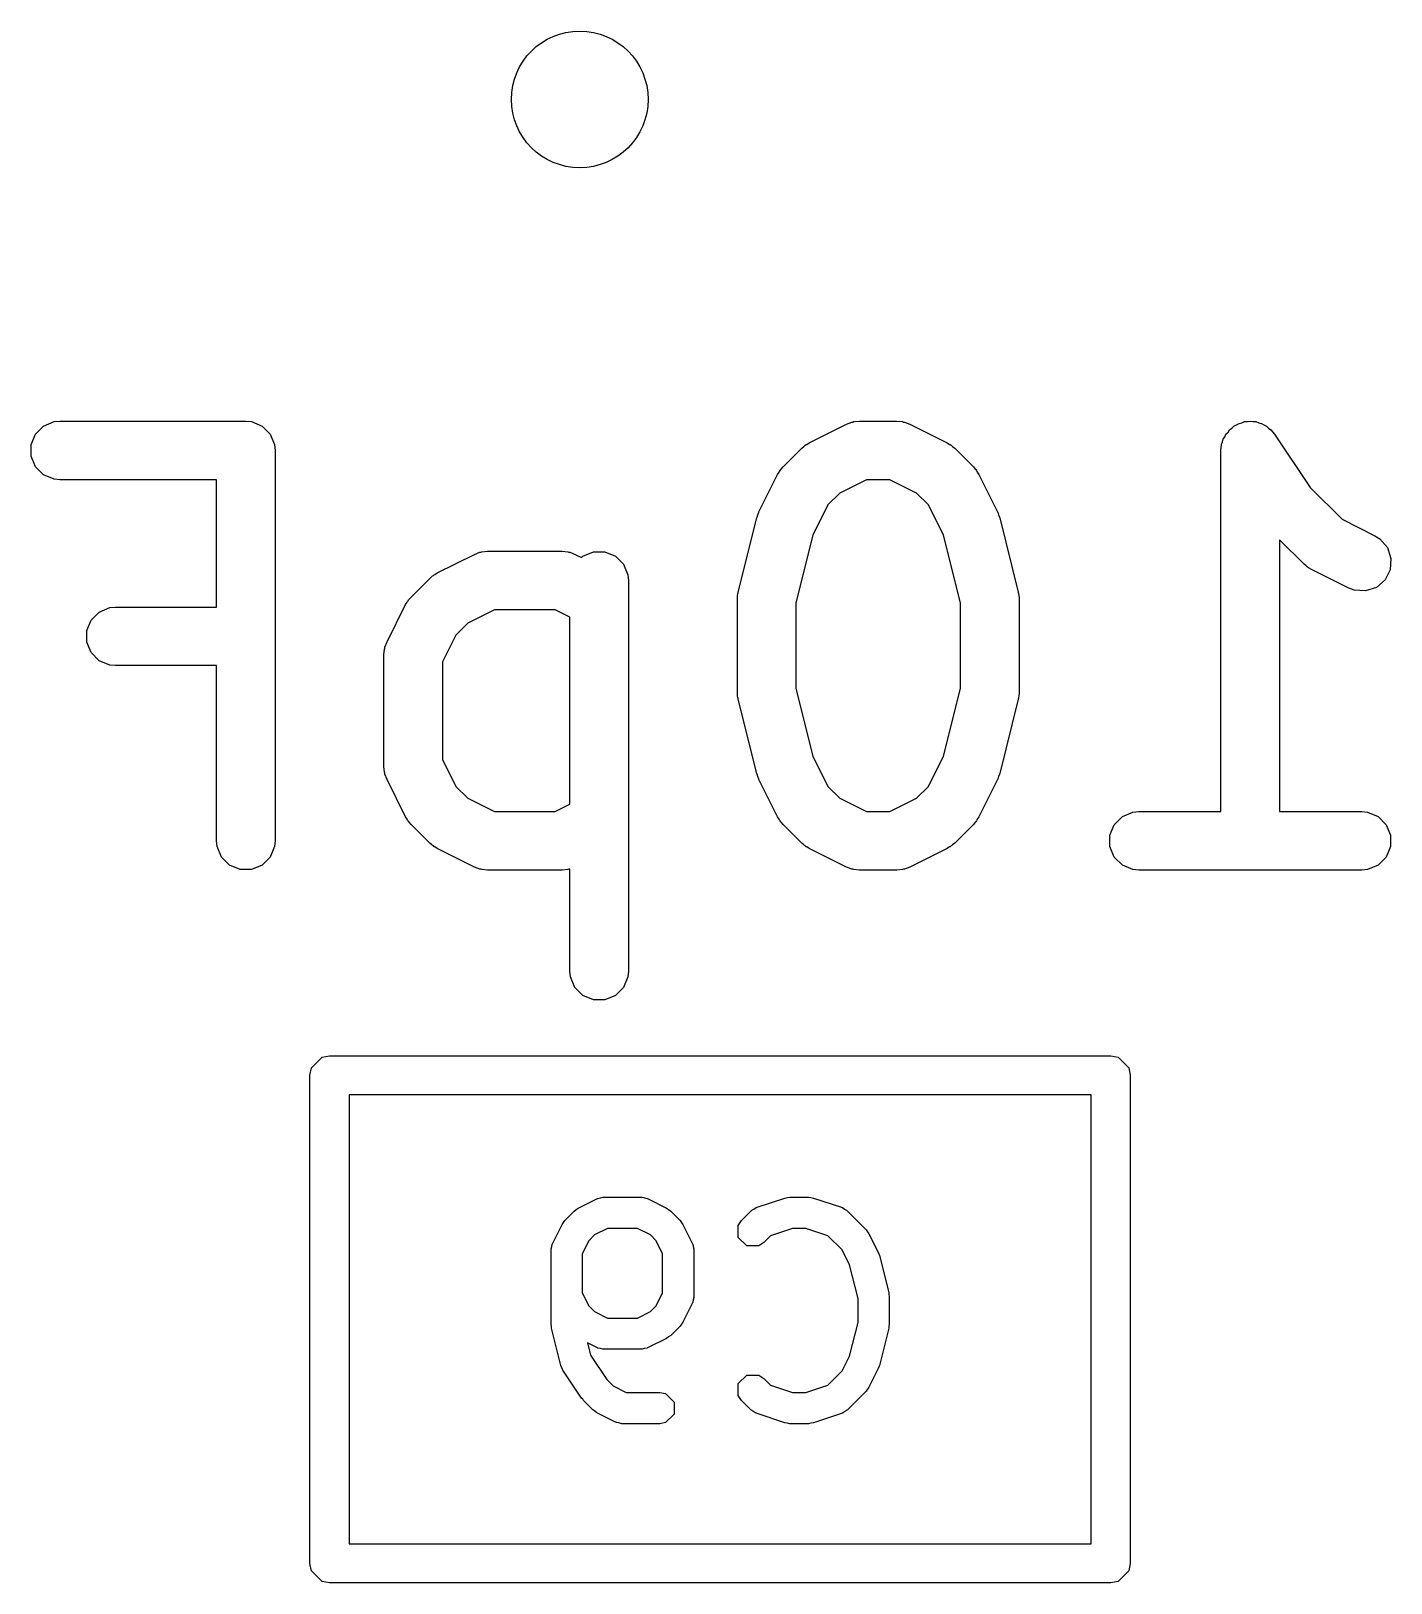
# Model space of a CAD drawing. Extents: x -0.08 to 1.99, y 0.07 to 3.69.
# Drawn here: x 1.0447 to 1.1818, y 0.9204 to 1.0769 of the extents above; entities that cross this region are included whole.
import ezdxf

# ---------------------------------------------------------------- set-up
doc = ezdxf.new("R2010")
doc.units = 0
doc.header["$MEASUREMENT"] = 0
doc.layers.add('BLACK', color=7, linetype='CONTINUOUS')

msp = doc.modelspace()

# ---------------------------------------------------------------- linework, layer by layer
at = {"layer": 'BLACK', "linetype": 'CONTINUOUS'}
for p, q in [((1.04596, 1.03707), (1.04702, 1.03751)), ((1.04702, 1.03751), (1.0476, 1.03757)), ((1.0476, 1.03757), (1.06635, 1.03757)), ((1.06635, 1.03757), (1.06692, 1.03751)), ((1.06692, 1.03751), (1.06799, 1.03707)), ((1.12689, 1.03725), (1.12743, 1.03746)), ((1.12743, 1.03746), (1.12754, 1.03747)), ((1.12754, 1.03747), (1.12764, 1.03751)), ((1.12764, 1.03751), (1.12821, 1.03757)), ((1.12821, 1.03757), (1.13196, 1.03757)), ((1.13196, 1.03757), (1.13254, 1.03751)), ((1.13254, 1.03751), (1.13264, 1.03747)), ((1.13264, 1.03747), (1.13274, 1.03746)), ((1.13274, 1.03746), (1.13328, 1.03725)), ((1.16621, 1.03718), (1.16646, 1.03734)), ((1.16646, 1.03734), (1.16674, 1.0374)), ((1.16674, 1.0374), (1.16701, 1.03751)), ((1.16701, 1.03751), (1.1673, 1.03751)), ((1.1673, 1.03751), (1.16759, 1.03757)), ((1.16759, 1.03757), (1.16787, 1.03751)), ((1.16787, 1.03751), (1.16816, 1.03751)), ((1.16816, 1.03751), (1.16843, 1.0374)), ((1.16843, 1.0374), (1.16872, 1.03734)), ((1.16872, 1.03734), (1.16896, 1.03718)), ((1.0447, 1.03519), (1.04514, 1.03625)), ((1.04514, 1.03625), (1.04596, 1.03707)), ((1.06799, 1.03707), (1.0688, 1.03625)), ((1.0688, 1.03625), (1.06924, 1.03519)), ((1.12314, 1.03538), (1.12689, 1.03725)), ((1.13328, 1.03725), (1.13703, 1.03538)), ((1.1648, 1.03546), (1.16486, 1.03575)), ((1.16486, 1.03575), (1.16502, 1.03599)), ((1.16502, 1.03599), (1.16513, 1.03625)), ((1.16513, 1.03625), (1.16534, 1.03646)), ((1.16534, 1.03646), (1.1655, 1.0367)), ((1.1655, 1.0367), (1.16574, 1.03686)), ((1.16574, 1.03686), (1.16594, 1.03707)), ((1.16594, 1.03707), (1.16621, 1.03718)), ((1.16896, 1.03718), (1.16922, 1.03707)), ((1.16922, 1.03707), (1.16943, 1.03686)), ((1.16943, 1.03686), (1.16967, 1.0367)), ((1.16967, 1.0367), (1.17004, 1.03626)), ((1.17004, 1.03626), (1.17004, 1.03625)), ((1.17004, 1.03625), (1.17004, 1.03625)), ((1.17004, 1.03625), (1.17004, 1.03625)), ((1.17004, 1.03625), (1.17363, 1.03087)), ((1.0447, 1.03404), (1.0447, 1.03519)), ((1.06924, 1.03519), (1.0693, 1.03461)), ((1.0693, 1.03461), (1.0693, 0.99524)), ((1.1205, 1.03295), (1.12238, 1.03483)), ((1.12238, 1.03483), (1.1226, 1.03501)), ((1.1226, 1.03501), (1.12265, 1.03507)), ((1.12265, 1.03507), (1.12274, 1.03513)), ((1.12274, 1.03513), (1.12282, 1.03519)), ((1.12282, 1.03519), (1.1229, 1.03522)), ((1.1229, 1.03522), (1.12314, 1.03538)), ((1.13703, 1.03538), (1.13728, 1.03522)), ((1.13728, 1.03522), (1.13735, 1.03519)), ((1.13735, 1.03519), (1.13743, 1.03513)), ((1.13743, 1.03513), (1.13752, 1.03507)), ((1.13752, 1.03507), (1.13757, 1.03501)), ((1.13757, 1.03501), (1.1378, 1.03483)), ((1.1378, 1.03483), (1.13968, 1.03295)), ((1.16463, 1.03462), (1.16469, 1.03519)), ((1.16463, 1.03461), (1.16463, 1.03462)), ((1.16463, 1.03462), (1.16463, 1.03462)), ((1.16463, 1.03462), (1.16463, 1.03462)), ((1.16463, 0.9982), (1.16463, 1.03461)), ((1.16469, 1.03519), (1.1648, 1.03546)), ((1.04514, 1.03297), (1.0447, 1.03404)), ((1.04596, 1.03216), (1.04514, 1.03297)), ((1.1202, 1.03259), (1.12026, 1.03267)), ((1.12026, 1.03267), (1.12032, 1.03273)), ((1.12032, 1.03273), (1.1205, 1.03295)), ((1.13968, 1.03295), (1.13986, 1.03273)), ((1.13986, 1.03273), (1.13992, 1.03267)), ((1.13992, 1.03267), (1.13998, 1.03259)), ((1.04702, 1.03172), (1.04596, 1.03216)), ((1.0476, 1.03166), (1.04702, 1.03172)), ((1.06339, 1.03166), (1.0476, 1.03166)), ((1.06339, 1.01882), (1.06339, 1.03166)), ((1.11807, 1.02843), (1.11995, 1.03218)), ((1.11995, 1.03218), (1.1201, 1.03243)), ((1.1201, 1.03243), (1.12013, 1.0325)), ((1.12013, 1.0325), (1.1202, 1.03259)), ((1.12891, 1.03166), (1.12621, 1.03031)), ((1.13127, 1.03166), (1.12891, 1.03166)), ((1.13396, 1.03031), (1.13127, 1.03166)), ((1.13998, 1.03259), (1.14004, 1.0325)), ((1.14004, 1.0325), (1.14007, 1.03243)), ((1.14007, 1.03243), (1.14023, 1.03218)), ((1.14023, 1.03218), (1.1421, 1.02843)), ((1.12621, 1.03031), (1.12502, 1.02911)), ((1.13516, 1.02911), (1.13396, 1.03031)), ((1.17363, 1.03087), (1.17683, 1.02767)), ((1.11787, 1.02789), (1.11796, 1.02813)), ((1.11796, 1.02813), (1.11805, 1.02838)), ((1.11805, 1.02838), (1.11806, 1.02839)), ((1.11806, 1.02839), (1.11807, 1.02843)), ((1.12502, 1.02911), (1.1235, 1.02608)), ((1.13668, 1.02608), (1.13516, 1.02911)), ((1.1421, 1.02843), (1.14212, 1.02839)), ((1.14212, 1.02839), (1.14213, 1.02838)), ((1.14213, 1.02838), (1.14222, 1.02813)), ((1.14222, 1.02813), (1.14231, 1.02789)), ((1.11598, 1.02033), (1.11785, 1.02783)), ((1.11785, 1.02783), (1.11787, 1.02787)), ((1.11787, 1.02787), (1.11787, 1.02789)), ((1.14231, 1.02789), (1.14231, 1.02787)), ((1.14231, 1.02787), (1.14233, 1.02783)), ((1.14233, 1.02783), (1.1442, 1.02033)), ((1.17683, 1.02767), (1.18015, 1.02601)), ((1.1235, 1.02608), (1.12179, 1.01925)), ((1.13838, 1.01925), (1.13668, 1.02608)), ((1.173, 1.02315), (1.17054, 1.02561)), ((1.17054, 1.02561), (1.17054, 0.9982)), ((1.18015, 1.02601), (1.18064, 1.0257)), ((1.18064, 1.0257), (1.1814, 1.02483)), ((1.1814, 1.02483), (1.18176, 1.02373)), ((1.08565, 1.02226), (1.0894, 1.02413)), ((1.0894, 1.02413), (1.08994, 1.02434)), ((1.08994, 1.02434), (1.09004, 1.02435)), ((1.09004, 1.02435), (1.09014, 1.02439)), ((1.09014, 1.02439), (1.09072, 1.02444)), ((1.09072, 1.02444), (1.09822, 1.02444)), ((1.09822, 1.02444), (1.09879, 1.02439)), ((1.09879, 1.02439), (1.09889, 1.02435)), ((1.09889, 1.02435), (1.099, 1.02434)), ((1.099, 1.02434), (1.09954, 1.02413)), ((1.09954, 1.02413), (1.10019, 1.02381)), ((1.10019, 1.02381), (1.10033, 1.02395)), ((1.10033, 1.02395), (1.10139, 1.02439)), ((1.10139, 1.02439), (1.10254, 1.02439)), ((1.10254, 1.02439), (1.10361, 1.02395)), ((1.10361, 1.02395), (1.10442, 1.02313)), ((1.18176, 1.02373), (1.18168, 1.02258)), ((1.08301, 1.01983), (1.08488, 1.0217)), ((1.08488, 1.0217), (1.08511, 1.02189)), ((1.08511, 1.02189), (1.08516, 1.02195)), ((1.08516, 1.02195), (1.08525, 1.022)), ((1.08525, 1.022), (1.08533, 1.02207)), ((1.08533, 1.02207), (1.0854, 1.0221)), ((1.0854, 1.0221), (1.08565, 1.02226)), ((1.10442, 1.02313), (1.10486, 1.02207)), ((1.10486, 1.02207), (1.10492, 1.02149)), ((1.17322, 1.02297), (1.173, 1.02315)), ((1.17327, 1.02291), (1.17322, 1.02297)), ((1.17336, 1.02285), (1.17327, 1.02291)), ((1.17344, 1.02278), (1.17336, 1.02285)), ((1.17352, 1.02275), (1.17344, 1.02278)), ((1.17376, 1.0226), (1.17352, 1.02275)), ((1.17751, 1.02072), (1.17376, 1.0226)), ((1.18168, 1.02258), (1.18117, 1.02155)), ((1.10492, 1.02149), (1.10492, 0.98212)), ((1.11592, 1.01997), (1.11594, 1.02019)), ((1.11594, 1.02019), (1.11596, 1.02023)), ((1.11596, 1.02023), (1.11598, 1.02033)), ((1.1442, 1.02033), (1.14422, 1.02023)), ((1.14422, 1.02023), (1.14423, 1.02019)), ((1.14423, 1.02019), (1.14425, 1.01997)), ((1.17805, 1.02052), (1.17751, 1.02072)), ((1.1792, 1.02044), (1.17805, 1.02052)), ((1.1803, 1.0208), (1.1792, 1.02044)), ((1.18117, 1.02155), (1.1803, 1.0208)), ((1.05158, 1.01832), (1.05265, 1.01876)), ((1.05265, 1.01876), (1.05322, 1.01882)), ((1.05322, 1.01882), (1.06339, 1.01882)), ((1.08058, 1.01531), (1.08245, 1.01906)), ((1.08245, 1.01906), (1.08261, 1.01931)), ((1.08261, 1.01931), (1.08264, 1.01938)), ((1.08264, 1.01938), (1.08271, 1.01946)), ((1.08271, 1.01946), (1.08276, 1.01955)), ((1.08276, 1.01955), (1.08282, 1.0196)), ((1.08282, 1.0196), (1.08301, 1.01983)), ((1.09142, 1.01854), (1.08872, 1.01719)), ((1.09752, 1.01854), (1.09142, 1.01854)), ((1.09901, 1.01779), (1.09752, 1.01854)), ((1.11589, 1.01976), (1.11592, 1.01997)), ((1.1159, 1.01972), (1.11589, 1.01976)), ((1.11589, 1.01962), (1.1159, 1.01972)), ((1.11589, 1.01024), (1.11589, 1.01962)), ((1.12179, 1.01925), (1.12179, 1.01061)), ((1.13838, 1.01061), (1.13838, 1.01925)), ((1.14425, 1.01997), (1.14429, 1.01976)), ((1.14429, 1.01976), (1.14428, 1.01972)), ((1.14428, 1.01972), (1.14429, 1.01962)), ((1.14429, 1.01962), (1.14429, 1.01024)), ((1.05033, 1.01644), (1.05077, 1.01751)), ((1.05077, 1.01751), (1.05158, 1.01832)), ((1.08872, 1.01719), (1.08752, 1.01599)), ((1.09901, 0.99894), (1.09901, 1.01779)), ((1.05033, 1.01529), (1.05033, 1.01644)), ((1.08752, 1.01599), (1.08617, 1.01329)), ((1.05077, 1.01423), (1.05033, 1.01529)), ((1.05158, 1.01341), (1.05077, 1.01423)), ((1.08027, 1.01399), (1.08032, 1.01457)), ((1.08027, 1.00274), (1.08027, 1.01399)), ((1.08032, 1.01457), (1.08036, 1.01467)), ((1.08036, 1.01467), (1.08037, 1.01477)), ((1.08037, 1.01477), (1.08058, 1.01531)), ((1.05265, 1.01297), (1.05158, 1.01341)), ((1.05322, 1.01291), (1.05265, 1.01297)), ((1.06339, 1.01291), (1.05322, 1.01291)), ((1.06339, 0.99524), (1.06339, 1.01291)), ((1.08617, 1.01329), (1.08617, 1.00344)), ((1.1159, 1.01014), (1.11589, 1.01024)), ((1.11589, 1.0101), (1.1159, 1.01014)), ((1.11592, 1.00988), (1.11589, 1.0101)), ((1.11594, 1.00967), (1.11592, 1.00988)), ((1.11596, 1.00963), (1.11594, 1.00967)), ((1.11598, 1.00953), (1.11596, 1.00963)), ((1.11785, 1.00203), (1.11598, 1.00953)), ((1.12179, 1.01061), (1.1235, 1.00377)), ((1.13668, 1.00377), (1.13838, 1.01061)), ((1.1442, 1.00953), (1.14233, 1.00203)), ((1.14422, 1.00963), (1.1442, 1.00953)), ((1.14423, 1.00967), (1.14422, 1.00963)), ((1.14425, 1.00988), (1.14423, 1.00967)), ((1.14429, 1.0101), (1.14425, 1.00988)), ((1.14429, 1.01024), (1.14428, 1.01014)), ((1.14428, 1.01014), (1.14429, 1.0101)), ((1.08617, 1.00344), (1.08752, 1.00074)), ((1.1235, 1.00377), (1.12502, 1.00074)), ((1.13516, 1.00074), (1.13668, 1.00377)), ((1.08032, 1.00217), (1.08027, 1.00274)), ((1.08036, 1.00207), (1.08032, 1.00217)), ((1.08037, 1.00196), (1.08036, 1.00207)), ((1.08058, 1.00142), (1.08037, 1.00196)), ((1.08245, 0.99767), (1.08058, 1.00142)), ((1.11787, 1.00198), (1.11785, 1.00203)), ((1.11787, 1.00196), (1.11787, 1.00198)), ((1.11796, 1.00172), (1.11787, 1.00196)), ((1.11805, 1.00148), (1.11796, 1.00172)), ((1.11806, 1.00146), (1.11805, 1.00148)), ((1.11807, 1.00142), (1.11806, 1.00146)), ((1.11995, 0.99767), (1.11807, 1.00142)), ((1.1421, 1.00142), (1.14023, 0.99767)), ((1.14212, 1.00146), (1.1421, 1.00142)), ((1.14213, 1.00148), (1.14212, 1.00146)), ((1.14222, 1.00172), (1.14213, 1.00148)), ((1.14231, 1.00196), (1.14222, 1.00172)), ((1.14233, 1.00203), (1.14231, 1.00198)), ((1.14231, 1.00198), (1.14231, 1.00196)), ((1.08752, 1.00074), (1.08872, 0.99954)), ((1.12502, 1.00074), (1.12621, 0.99954)), ((1.13396, 0.99954), (1.13516, 1.00074)), ((1.08872, 0.99954), (1.09142, 0.9982)), ((1.09142, 0.9982), (1.09752, 0.9982)), ((1.09752, 0.9982), (1.09901, 0.99894)), ((1.12621, 0.99954), (1.12891, 0.9982)), ((1.12891, 0.9982), (1.13127, 0.9982)), ((1.13127, 0.9982), (1.13396, 0.99954)), ((1.15576, 0.99814), (1.15634, 0.9982)), ((1.15634, 0.9982), (1.16463, 0.9982)), ((1.17054, 0.9982), (1.17883, 0.9982)), ((1.17883, 0.9982), (1.17941, 0.99814)), ((1.08261, 0.99742), (1.08245, 0.99767)), ((1.08264, 0.99735), (1.08261, 0.99742)), ((1.08271, 0.99727), (1.08264, 0.99735)), ((1.08276, 0.99718), (1.08271, 0.99727)), ((1.08282, 0.99713), (1.08276, 0.99718)), ((1.08301, 0.9969), (1.08282, 0.99713)), ((1.08488, 0.99503), (1.08301, 0.9969)), ((1.1201, 0.99742), (1.11995, 0.99767)), ((1.12013, 0.99735), (1.1201, 0.99742)), ((1.1202, 0.99727), (1.12013, 0.99735)), ((1.12026, 0.99718), (1.1202, 0.99727)), ((1.12032, 0.99713), (1.12026, 0.99718)), ((1.1205, 0.9969), (1.12032, 0.99713)), ((1.12238, 0.99503), (1.1205, 0.9969)), ((1.13968, 0.9969), (1.1378, 0.99503)), ((1.13986, 0.99713), (1.13968, 0.9969)), ((1.13992, 0.99718), (1.13986, 0.99713)), ((1.13998, 0.99727), (1.13992, 0.99718)), ((1.14004, 0.99735), (1.13998, 0.99727)), ((1.14007, 0.99742), (1.14004, 0.99735)), ((1.14023, 0.99767), (1.14007, 0.99742)), ((1.15344, 0.99582), (1.15388, 0.99688)), ((1.15388, 0.99688), (1.1547, 0.9977)), ((1.1547, 0.9977), (1.15576, 0.99814)), ((1.17941, 0.99814), (1.18047, 0.9977)), ((1.18047, 0.9977), (1.18129, 0.99688)), ((1.18129, 0.99688), (1.18173, 0.99582)), ((1.06345, 0.99467), (1.06339, 0.99524)), ((1.0693, 0.99524), (1.06924, 0.99467)), ((1.15344, 0.99467), (1.15344, 0.99582)), ((1.18173, 0.99582), (1.18173, 0.99467)), ((1.06389, 0.9936), (1.06345, 0.99467)), ((1.06471, 0.99279), (1.06389, 0.9936)), ((1.0688, 0.9936), (1.06799, 0.99279)), ((1.06924, 0.99467), (1.0688, 0.9936)), ((1.08511, 0.99484), (1.08488, 0.99503)), ((1.08516, 0.99479), (1.08511, 0.99484)), ((1.08525, 0.99473), (1.08516, 0.99479)), ((1.08533, 0.99466), (1.08525, 0.99473)), ((1.0854, 0.99463), (1.08533, 0.99466)), ((1.08565, 0.99448), (1.0854, 0.99463)), ((1.0894, 0.9926), (1.08565, 0.99448)), ((1.1226, 0.99484), (1.12238, 0.99503)), ((1.12265, 0.99479), (1.1226, 0.99484)), ((1.12274, 0.99473), (1.12265, 0.99479)), ((1.12282, 0.99466), (1.12274, 0.99473)), ((1.1229, 0.99463), (1.12282, 0.99466)), ((1.12314, 0.99448), (1.1229, 0.99463)), ((1.12689, 0.9926), (1.12314, 0.99448)), ((1.13703, 0.99448), (1.13328, 0.9926)), ((1.13728, 0.99463), (1.13703, 0.99448)), ((1.13735, 0.99466), (1.13728, 0.99463)), ((1.13743, 0.99473), (1.13735, 0.99466)), ((1.13752, 0.99479), (1.13743, 0.99473)), ((1.13757, 0.99484), (1.13752, 0.99479)), ((1.1378, 0.99503), (1.13757, 0.99484)), ((1.15388, 0.9936), (1.15344, 0.99467)), ((1.1547, 0.99279), (1.15388, 0.9936)), ((1.18129, 0.9936), (1.18047, 0.99279)), ((1.18173, 0.99467), (1.18129, 0.9936)), ((1.06577, 0.99235), (1.06471, 0.99279)), ((1.06692, 0.99235), (1.06577, 0.99235)), ((1.06799, 0.99279), (1.06692, 0.99235)), ((1.08994, 0.9924), (1.0894, 0.9926)), ((1.09004, 0.99239), (1.08994, 0.9924)), ((1.09014, 0.99235), (1.09004, 0.99239)), ((1.09072, 0.99229), (1.09014, 0.99235)), ((1.09822, 0.99229), (1.09072, 0.99229)), ((1.09879, 0.99235), (1.09822, 0.99229)), ((1.09889, 0.99239), (1.09879, 0.99235)), ((1.099, 0.9924), (1.09889, 0.99239)), ((1.09901, 0.9924), (1.099, 0.9924)), ((1.09901, 0.98212), (1.09901, 0.9924)), ((1.12743, 0.9924), (1.12689, 0.9926)), ((1.12754, 0.99239), (1.12743, 0.9924)), ((1.12764, 0.99235), (1.12754, 0.99239)), ((1.12821, 0.99229), (1.12764, 0.99235)), ((1.13196, 0.99229), (1.12821, 0.99229)), ((1.13254, 0.99235), (1.13196, 0.99229)), ((1.13264, 0.99239), (1.13254, 0.99235)), ((1.13274, 0.9924), (1.13264, 0.99239)), ((1.13328, 0.9926), (1.13274, 0.9924)), ((1.15576, 0.99235), (1.1547, 0.99279)), ((1.15634, 0.99229), (1.15576, 0.99235)), ((1.17883, 0.99229), (1.15634, 0.99229)), ((1.17941, 0.99235), (1.17883, 0.99229)), ((1.18047, 0.99279), (1.17941, 0.99235)), ((1.09907, 0.98154), (1.09901, 0.98212)), ((1.09951, 0.98048), (1.09907, 0.98154)), ((1.10486, 0.98154), (1.10442, 0.98048)), ((1.10492, 0.98212), (1.10486, 0.98154)), ((1.10033, 0.97966), (1.09951, 0.98048)), ((1.10139, 0.97922), (1.10033, 0.97966)), ((1.10361, 0.97966), (1.10254, 0.97922)), ((1.10442, 0.98048), (1.10361, 0.97966)), ((1.10254, 0.97922), (1.10139, 0.97922)), ((1.07296, 0.97237), (1.07403, 0.97343)), ((1.07403, 0.97343), (1.07478, 0.97358)), ((1.07478, 0.97358), (1.15352, 0.97358)), ((1.15352, 0.97358), (1.15428, 0.97343)), ((1.15428, 0.97343), (1.15534, 0.97237)), ((1.07281, 0.97161), (1.07296, 0.97237)), ((1.07281, 0.9224), (1.07281, 0.97161)), ((1.15534, 0.97237), (1.15549, 0.97161)), ((1.15549, 0.97161), (1.15549, 0.9224)), ((1.07675, 0.96965), (1.07675, 0.92437)), ((1.15156, 0.96965), (1.07675, 0.96965)), ((1.15156, 0.92437), (1.15156, 0.96965)), ((1.09986, 0.95822), (1.10173, 0.95916)), ((1.10173, 0.95916), (1.10181, 0.95918)), ((1.10181, 0.95918), (1.10183, 0.9592)), ((1.10183, 0.9592), (1.10208, 0.95925)), ((1.10208, 0.95925), (1.10232, 0.95932)), ((1.10232, 0.95932), (1.10236, 0.95931)), ((1.10236, 0.95931), (1.10244, 0.95932)), ((1.10244, 0.95932), (1.10619, 0.95932)), ((1.10619, 0.95932), (1.10626, 0.95931)), ((1.10626, 0.95931), (1.1063, 0.95932)), ((1.1063, 0.95932), (1.10654, 0.95925)), ((1.10654, 0.95925), (1.10679, 0.9592)), ((1.10679, 0.9592), (1.10681, 0.95918)), ((1.10681, 0.95918), (1.10689, 0.95916)), ((1.10689, 0.95916), (1.10876, 0.95822)), ((1.11787, 0.95831), (1.12069, 0.95924)), ((1.12069, 0.95924), (1.12094, 0.95928)), ((1.12094, 0.95928), (1.12118, 0.95932)), ((1.12118, 0.95932), (1.12306, 0.95932)), ((1.12306, 0.95932), (1.12331, 0.95928)), ((1.12331, 0.95928), (1.12356, 0.95924)), ((1.12356, 0.95924), (1.12637, 0.95831)), ((1.09851, 0.95699), (1.09945, 0.95793)), ((1.09945, 0.95793), (1.09966, 0.95807)), ((1.09966, 0.95807), (1.09986, 0.95822)), ((1.10876, 0.95822), (1.10896, 0.95807)), ((1.10896, 0.95807), (1.10917, 0.95793)), ((1.10917, 0.95793), (1.11011, 0.95699)), ((1.11632, 0.95699), (1.11726, 0.95793)), ((1.11726, 0.95793), (1.11732, 0.95797)), ((1.11732, 0.95797), (1.11734, 0.958)), ((1.11734, 0.958), (1.11756, 0.95813)), ((1.11756, 0.95813), (1.11777, 0.95827)), ((1.11777, 0.95827), (1.11781, 0.95827)), ((1.11781, 0.95827), (1.11787, 0.95831)), ((1.12637, 0.95831), (1.12644, 0.95827)), ((1.12644, 0.95827), (1.12647, 0.95827)), ((1.12647, 0.95827), (1.12668, 0.95813)), ((1.12668, 0.95813), (1.1269, 0.958)), ((1.1269, 0.958), (1.12692, 0.95797)), ((1.12692, 0.95797), (1.12698, 0.95793)), ((1.12698, 0.95793), (1.12886, 0.95605)), ((1.09728, 0.9547), (1.09822, 0.95658)), ((1.09822, 0.95658), (1.09837, 0.95678)), ((1.09837, 0.95678), (1.09851, 0.95699)), ((1.10281, 0.95618), (1.10149, 0.95552)), ((1.10581, 0.95618), (1.10281, 0.95618)), ((1.10713, 0.95552), (1.10581, 0.95618)), ((1.11011, 0.95699), (1.11025, 0.95678)), ((1.11025, 0.95678), (1.11041, 0.95658)), ((1.11041, 0.95658), (1.11134, 0.9547)), ((1.11598, 0.95648), (1.11632, 0.95699)), ((1.11598, 0.95527), (1.11598, 0.95648)), ((1.12144, 0.95618), (1.11922, 0.95544)), ((1.1228, 0.95618), (1.12144, 0.95618)), ((1.12502, 0.95544), (1.1228, 0.95618)), ((1.12886, 0.95605), (1.129, 0.95584)), ((1.09718, 0.95436), (1.09723, 0.9546)), ((1.09723, 0.9546), (1.09726, 0.95463)), ((1.09726, 0.95463), (1.09728, 0.9547)), ((1.10092, 0.95494), (1.10026, 0.95363)), ((1.10149, 0.95552), (1.10092, 0.95494)), ((1.1077, 0.95494), (1.10713, 0.95552)), ((1.10836, 0.95363), (1.1077, 0.95494)), ((1.11134, 0.9547), (1.11136, 0.95463)), ((1.11136, 0.95463), (1.11139, 0.9546)), ((1.11139, 0.9546), (1.11144, 0.95436)), ((1.11683, 0.95442), (1.11598, 0.95527)), ((1.11804, 0.95442), (1.11683, 0.95442)), ((1.11855, 0.95476), (1.11804, 0.95442)), ((1.11922, 0.95544), (1.11855, 0.95476)), ((1.12645, 0.95401), (1.12502, 0.95544)), ((1.129, 0.95584), (1.12915, 0.95564)), ((1.12915, 0.95564), (1.13009, 0.95377)), ((1.09711, 0.954), (1.09713, 0.95408)), ((1.09711, 0.9465), (1.09711, 0.954)), ((1.09712, 0.95411), (1.09718, 0.95436)), ((1.09713, 0.95408), (1.09712, 0.95411)), ((1.10026, 0.95363), (1.10026, 0.94969)), ((1.10836, 0.94969), (1.10836, 0.95363)), ((1.11144, 0.95436), (1.11151, 0.95411)), ((1.11151, 0.95411), (1.11149, 0.95408)), ((1.11149, 0.95408), (1.11151, 0.954)), ((1.11151, 0.954), (1.11151, 0.94931)), ((1.1272, 0.95251), (1.12645, 0.95401)), ((1.13009, 0.95377), (1.13014, 0.9536)), ((1.13014, 0.9536), (1.13021, 0.95345)), ((1.13021, 0.95345), (1.13115, 0.9497)), ((1.12805, 0.94912), (1.1272, 0.95251)), ((1.13115, 0.9497), (1.13116, 0.9495)), ((1.10026, 0.94969), (1.10092, 0.94837)), ((1.10092, 0.94837), (1.10149, 0.9478)), ((1.10713, 0.9478), (1.1077, 0.94837)), ((1.1077, 0.94837), (1.10836, 0.94969)), ((1.11134, 0.94861), (1.11041, 0.94673)), ((1.11136, 0.94869), (1.11134, 0.94861)), ((1.11139, 0.94871), (1.11136, 0.94869)), ((1.11144, 0.94896), (1.11139, 0.94871)), ((1.11151, 0.9492), (1.11144, 0.94896)), ((1.11151, 0.94931), (1.11149, 0.94924)), ((1.11149, 0.94924), (1.11151, 0.9492)), ((1.12805, 0.9467), (1.12805, 0.94912)), ((1.13116, 0.9495), (1.1312, 0.94931)), ((1.1312, 0.94931), (1.1312, 0.9465)), ((1.10149, 0.9478), (1.10281, 0.94714)), ((1.10281, 0.94714), (1.10581, 0.94714)), ((1.10581, 0.94714), (1.10713, 0.9478)), ((1.11041, 0.94673), (1.11025, 0.94654)), ((1.1272, 0.9433), (1.12805, 0.9467)), ((1.09715, 0.94631), (1.09711, 0.9465)), ((1.09716, 0.94612), (1.09715, 0.94631)), ((1.0981, 0.94237), (1.09716, 0.94612)), ((1.10876, 0.94509), (1.10689, 0.94416)), ((1.10896, 0.94525), (1.10876, 0.94509)), ((1.10917, 0.94539), (1.10896, 0.94525)), ((1.11011, 0.94633), (1.10917, 0.94539)), ((1.11025, 0.94654), (1.11011, 0.94633)), ((1.13115, 0.94612), (1.13021, 0.94237)), ((1.13116, 0.94631), (1.13115, 0.94612)), ((1.1312, 0.9465), (1.13116, 0.94631)), ((1.10173, 0.94416), (1.10078, 0.94463)), ((1.10078, 0.94463), (1.10109, 0.9434)), ((1.10181, 0.94413), (1.10173, 0.94416)), ((1.10183, 0.94411), (1.10181, 0.94413)), ((1.10208, 0.94406), (1.10183, 0.94411)), ((1.10232, 0.94399), (1.10208, 0.94406)), ((1.10236, 0.944), (1.10232, 0.94399)), ((1.10244, 0.94399), (1.10236, 0.944)), ((1.10619, 0.94399), (1.10244, 0.94399)), ((1.10626, 0.944), (1.10619, 0.94399)), ((1.1063, 0.94399), (1.10626, 0.944)), ((1.10654, 0.94406), (1.1063, 0.94399)), ((1.10679, 0.94411), (1.10654, 0.94406)), ((1.10681, 0.94413), (1.10679, 0.94411)), ((1.10689, 0.94416), (1.10681, 0.94413)), ((1.09821, 0.94213), (1.0981, 0.94237)), ((1.09831, 0.94188), (1.09821, 0.94213)), ((1.10019, 0.93907), (1.09831, 0.94188)), ((1.10109, 0.9434), (1.10272, 0.94094)), ((1.12645, 0.94181), (1.1272, 0.9433)), ((1.13009, 0.94205), (1.12915, 0.94017)), ((1.13014, 0.94221), (1.13009, 0.94205)), ((1.13021, 0.94237), (1.13014, 0.94221)), ((1.10272, 0.94094), (1.10337, 0.9403)), ((1.11598, 0.94054), (1.11683, 0.94139)), ((1.11598, 0.93934), (1.11598, 0.94054)), ((1.11683, 0.94139), (1.11804, 0.94139)), ((1.11804, 0.94139), (1.11855, 0.94105)), ((1.11855, 0.94105), (1.11922, 0.94038)), ((1.11922, 0.94038), (1.12144, 0.93964)), ((1.1228, 0.93964), (1.12502, 0.94038)), ((1.12502, 0.94038), (1.12645, 0.94181)), ((1.1003, 0.93896), (1.10019, 0.93907)), ((1.10039, 0.93883), (1.1003, 0.93896)), ((1.10132, 0.93789), (1.10039, 0.93883)), ((1.10337, 0.9403), (1.10468, 0.93964)), ((1.10468, 0.93964), (1.10806, 0.93964)), ((1.10806, 0.93964), (1.10866, 0.93952)), ((1.10866, 0.93952), (1.10952, 0.93867)), ((1.11632, 0.93883), (1.11598, 0.93934)), ((1.11726, 0.93789), (1.11632, 0.93883)), ((1.12144, 0.93964), (1.1228, 0.93964)), ((1.12886, 0.93976), (1.12698, 0.93789)), ((1.129, 0.93997), (1.12886, 0.93976)), ((1.12915, 0.94017), (1.129, 0.93997)), ((1.10153, 0.93775), (1.10132, 0.93789)), ((1.10173, 0.93759), (1.10153, 0.93775)), ((1.10361, 0.93666), (1.10173, 0.93759)), ((1.10952, 0.93746), (1.10866, 0.93661)), ((1.10952, 0.93867), (1.10952, 0.93746)), ((1.11732, 0.93784), (1.11726, 0.93789)), ((1.11734, 0.93781), (1.11732, 0.93784)), ((1.11756, 0.93769), (1.11734, 0.93781)), ((1.11777, 0.93755), (1.11756, 0.93769)), ((1.11781, 0.93755), (1.11777, 0.93755)), ((1.11787, 0.93751), (1.11781, 0.93755)), ((1.12069, 0.93657), (1.11787, 0.93751)), ((1.12637, 0.93751), (1.12356, 0.93657)), ((1.12644, 0.93755), (1.12637, 0.93751)), ((1.12647, 0.93755), (1.12644, 0.93755)), ((1.12668, 0.93769), (1.12647, 0.93755)), ((1.1269, 0.93781), (1.12668, 0.93769)), ((1.12692, 0.93784), (1.1269, 0.93781)), ((1.12698, 0.93789), (1.12692, 0.93784)), ((1.10368, 0.93664), (1.10361, 0.93666)), ((1.10371, 0.93661), (1.10368, 0.93664)), ((1.10396, 0.93656), (1.10371, 0.93661)), ((1.1042, 0.93649), (1.10396, 0.93656)), ((1.10423, 0.93651), (1.1042, 0.93649)), ((1.10431, 0.93649), (1.10423, 0.93651)), ((1.10806, 0.93649), (1.10431, 0.93649)), ((1.10866, 0.93661), (1.10806, 0.93649)), ((1.12094, 0.93654), (1.12069, 0.93657)), ((1.12118, 0.93649), (1.12094, 0.93654)), ((1.12306, 0.93649), (1.12118, 0.93649)), ((1.12331, 0.93654), (1.12306, 0.93649)), ((1.12356, 0.93657), (1.12331, 0.93654)), ((1.07675, 0.92437), (1.15156, 0.92437)), ((1.07296, 0.92165), (1.07281, 0.9224)), ((1.07403, 0.92058), (1.07296, 0.92165)), ((1.15534, 0.92165), (1.15428, 0.92058)), ((1.15549, 0.9224), (1.15534, 0.92165)), ((1.07478, 0.92043), (1.07403, 0.92058)), ((1.15352, 0.92043), (1.07478, 0.92043)), ((1.15428, 0.92058), (1.15352, 0.92043))]:
    msp.add_line(p, q, dxfattribs=at)
at = {"layer": 'BLACK'}
msp.add_circle((1.1, 1.07), 0.00689, dxfattribs=at)

doc.saveas('drawing.dxf')
